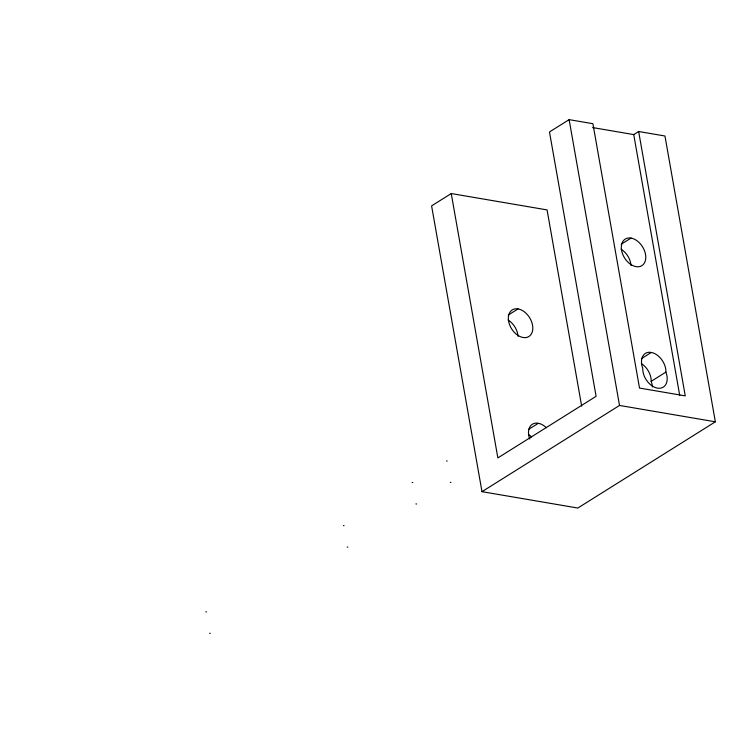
<?xml version="1.0" encoding="UTF-8"?>
<svg xmlns="http://www.w3.org/2000/svg" width="753" height="753" viewBox="0 0 753 753"><rect width="100%" height="100%" fill="white"/><g stroke="black" fill="none" stroke-linecap="round" stroke-linejoin="round"><path stroke-width="1.13" d="M652.437 386.967A15.691 10.58 57.9 0 0 651.147 381.347L651.194 380.133A15.691 10.58 57.9 0 0 641.5 363.68M665.887 372.114L665.925 370.89A15.691 10.58 57.9 0 0 653.049 352.884L649.905 352.263A15.691 10.58 57.9 0 0 642.074 366.203L642.742 368.161A15.691 10.58 57.9 0 0 657.482 388.124A15.691 10.58 57.9 0 0 665.887 372.114L651.147 381.347M581.674 406.168L547.073 209.908L451.245 193.549L431.601 205.87L481.995 491.671L577.824 508.04L715.35 421.802L664.955 136.001L638.648 131.511L633.734 134.589L592.564 127.558M638.648 131.511L685.258 395.88L639.513 388.068L592.903 123.699L569.127 119.642L549.483 131.954L596.094 396.323L497.865 457.918L451.245 193.549M508.237 315.065L518.055 308.909M621.206 244.236L631.033 238.08M528.408 429.511L538.235 423.346M641.387 358.682L651.204 352.517M481.995 491.671L619.521 405.443L715.35 421.802M446.538 460.911L447.188 461.024M450.313 482.344L450.972 482.457M412.155 482.466L412.813 482.579M415.929 503.908L416.588 504.011M343.387 525.585L344.046 525.698M347.171 547.017L347.82 547.13M205.861 611.812L206.51 611.925M209.635 633.245L210.294 633.358M529.773 438.99L529.095 437.032A15.691 10.58 57.9 0 1 536.936 423.092L540.07 423.713A15.691 10.58 57.9 0 1 546.273 427.666M633.734 134.589L679.733 395.494M569.127 119.642L619.521 405.443M621.065 249.187A15.691 10.58 57.9 0 1 631.014 265.498M508.096 320.016A15.691 10.58 57.9 0 1 518.045 336.327M528.521 434.509A15.691 10.58 57.9 0 1 531.543 436.9M621.573 250.325A15.691 10.58 57.9 0 0 641.716 265.762A15.691 10.58 57.9 0 0 637.358 241.016A15.691 10.58 57.9 0 0 621.573 250.325M508.595 321.154A15.691 10.58 57.9 0 0 528.747 336.6A15.691 10.58 57.9 0 0 524.38 311.846A15.691 10.58 57.9 0 0 508.595 321.154"/></g></svg>
